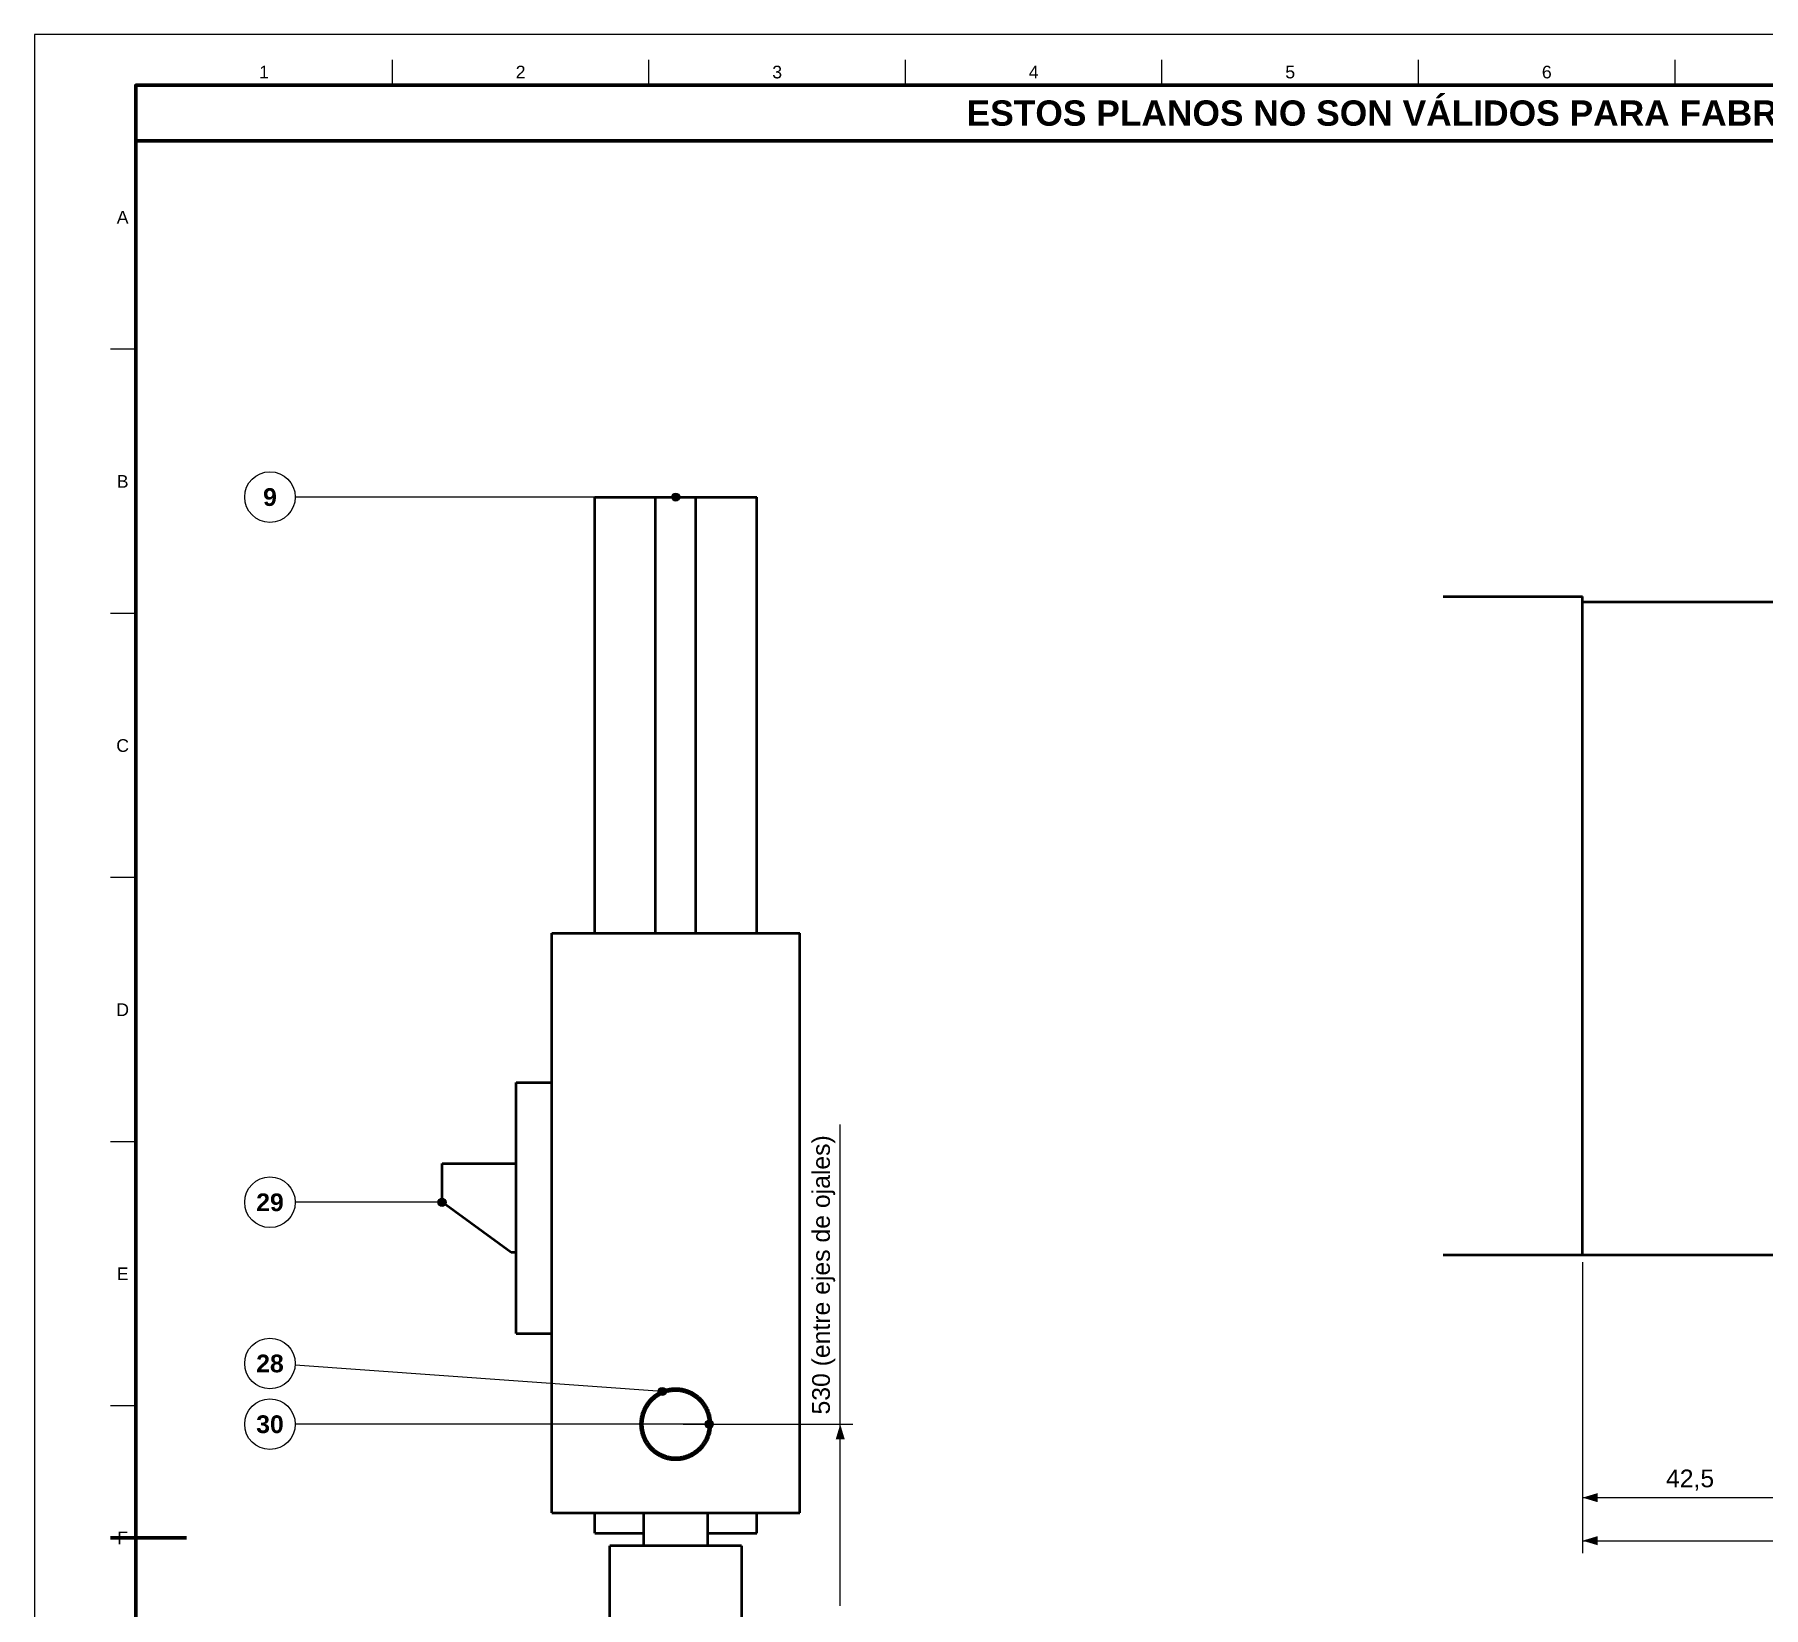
# Model space of a CAD drawing. Header units: millimetres. Extents: x 0 to 841, y 0 to 594.
# Drawn here: x 0 to 341.6, y 283.3 to 594 of the extents above; entities that cross this region are included whole.
import ezdxf
from ezdxf.enums import TextEntityAlignment as Align

# ---------------------------------------------------------------- set-up
doc = ezdxf.new("R2010")
doc.units = ezdxf.units.MM
for name, color, linetype, lineweight in [('ACH', 7, 'CONTINUOUS', 13), ('COTA', 7, 'CONTINUOUS', 25), ('FINA', 7, 'CONTINUOUS', 25), ('MARCO', 7, 'CONTINUOUS', 70), ('TXT', 7, 'CONTINUOUS', 25), ('VIS', 7, 'CONTINUOUS', 50)]:
    doc.layers.add(name, color=color, linetype=linetype, lineweight=lineweight)
doc.styles.add('STD', font='LiberationSans-Regular.ttf')
doc.styles.add('STDB', font='LiberationSans-Bold.ttf')

msp = doc.modelspace()

# ---------------------------------------------------------------- hatches: boundary and pattern name
at = {"layer": 'ACH'}
h = msp.add_hatch(color=7, dxfattribs=at)
h.dxf.hatch_style = 1
h.paths.add_polyline_path([(127.48, 502.63), (127.24, 503.19), (126.68, 503.43), (126.11, 503.19), (125.88, 502.63), (126.11, 502.06), (126.68, 501.83), (127.24, 502.06)])
h = msp.add_hatch(color=7, dxfattribs=at)
h.dxf.hatch_style = 1
h.paths.add_polyline_path([(81.31, 363.31), (81.07, 363.87), (80.51, 364.11), (79.94, 363.87), (79.71, 363.31), (79.94, 362.74), (80.51, 362.51), (81.07, 362.74)])
h = msp.add_hatch(color=7, dxfattribs=at)
h.dxf.hatch_style = 1
h.paths.add_polyline_path([(124.8, 325.94), (124.56, 326.51), (124, 326.74), (123.43, 326.51), (123.2, 325.94), (123.43, 325.38), (124, 325.14), (124.56, 325.38)])
h = msp.add_hatch(color=7, dxfattribs=at)
h.dxf.hatch_style = 1
h.paths.add_polyline_path([(134.08, 319.47), (133.84, 320.04), (133.28, 320.27), (132.71, 320.04), (132.48, 319.47), (132.71, 318.91), (133.28, 318.67), (133.84, 318.91)])

# ---------------------------------------------------------------- linework, layer by layer
at = {"layer": 'COTA'}
for p, q in [((126.68, 502.63), (51.51, 502.63)), ((159.18, 319.47), (159.18, 378.68)), ((80.51, 363.31), (51.51, 363.31)), ((305.84, 351.46), (305.84, 302.46)), ((305.84, 351.46), (305.84, 293.96)), ((124, 325.94), (51.5, 331.12)), ((133.28, 319.47), (51.51, 319.47)), ((128.18, 319.47), (161.68, 319.47)), ((159.18, 283.57), (159.18, 319.47)), ((305.84, 304.96), (348.34, 304.96)), ((305.84, 296.46), (550.84, 296.46))]:
    msp.add_line(p, q, dxfattribs=at)
for centre in [(126.68, 502.63), (80.51, 363.31), (124, 325.94), (133.28, 319.47)]:
    msp.add_circle(centre, 0.8, dxfattribs=at)
for points in [[(159.18, 319.47), (158.28, 316.47), (160.08, 316.47)], [(305.84, 304.96), (308.84, 304.06), (308.84, 305.86)], [(305.84, 296.46), (308.84, 295.56), (308.84, 297.36)]]:
    msp.add_solid(points, dxfattribs=at)
at = {"layer": 'FINA'}
for p, q in [((70.69, 584), (70.69, 589)), ((121.38, 584), (121.38, 589)), ((172.06, 584), (172.06, 589)), ((222.75, 584), (222.75, 589)), ((273.44, 584), (273.44, 589)), ((324.12, 584), (324.12, 589)), ((20, 531.82), (15, 531.82)), ((20, 479.64), (15, 479.64)), ((20, 427.45), (15, 427.45)), ((20, 375.27), (15, 375.27)), ((20, 323.09), (15, 323.09))]:
    msp.add_line(p, q, dxfattribs=at)
msp.add_lwpolyline([(0, 0), (841, 0), (841, 594), (0, 594)], close=True, dxfattribs=at)
for centre in [(46.51, 502.63), (46.51, 363.31), (46.51, 331.47), (46.51, 319.47)]:
    msp.add_circle(centre, 5, dxfattribs=at)
at = {"layer": 'MARCO'}
msp.add_line((15, 297), (30, 297), dxfattribs=at)
for points in [[(20, 10), (831, 10), (831, 584), (20, 584)], [(20, 573), (831, 573), (831, 584), (20, 584)]]:
    msp.add_lwpolyline(points, close=True, dxfattribs=at)
at = {"layer": 'VIS'}
for points in [[(110.68, 416.47), (110.68, 502.63)], [(110.68, 502.63), (122.68, 502.63)], [(122.68, 416.47), (122.68, 502.63)], [(122.68, 502.63), (130.68, 502.63)], [(130.68, 502.63), (142.68, 502.63)], [(130.68, 416.47), (130.68, 502.63)], [(142.68, 416.47), (142.68, 502.63)], [(278.34, 482.96), (305.84, 482.96)], [(305.84, 481.96), (305.84, 482.96)], [(305.84, 352.96), (305.84, 481.96)], [(305.84, 481.96), (416.98, 481.96)], [(102.18, 416.47), (151.18, 416.47)], [(102.18, 386.97), (102.18, 416.47)], [(151.18, 301.97), (151.18, 416.47)], [(95.18, 386.97), (102.18, 386.97)], [(95.18, 337.37), (95.18, 386.97)], [(102.18, 337.37), (102.18, 386.97)], [(80.51, 370.97), (95.18, 370.97)], [(80.51, 363.31), (80.51, 370.97)], [(94.18, 353.37), (80.51, 363.31)], [(95.18, 353.37), (94.18, 353.37)], [(278.34, 352.96), (305.84, 352.96)], [(305.84, 352.96), (348.34, 352.96)], [(95.18, 337.37), (102.18, 337.37)], [(102.18, 301.97), (102.18, 337.37)], [(133.68, 319.47), (133.68, 319.59), (133.67, 319.71), (133.67, 319.83), (133.66, 319.95), (133.65, 320.07), (133.64, 320.19), (133.63, 320.31), (133.61, 320.43), (133.59, 320.55), (133.57, 320.67), (133.55, 320.79), (133.53, 320.91), (133.5, 321.02), (133.48, 321.14), (133.45, 321.26), (133.41, 321.37), (133.38, 321.49), (133.35, 321.6), (133.31, 321.72), (133.27, 321.83), (133.23, 321.94), (133.18, 322.06), (133.14, 322.17), (133.09, 322.28), (133.04, 322.39), (132.99, 322.5), (132.94, 322.6), (132.88, 322.71), (132.83, 322.82), (132.77, 322.92), (132.71, 323.03), (132.65, 323.13), (132.58, 323.23), (132.52, 323.33), (132.45, 323.43), (132.38, 323.53), (132.31, 323.63), (132.24, 323.72), (132.17, 323.82), (132.09, 323.91), (132.01, 324), (131.94, 324.1), (131.86, 324.19), (131.77, 324.27), (131.69, 324.36), (131.61, 324.45), (131.52, 324.53), (131.43, 324.61), (131.34, 324.69), (131.25, 324.77), (131.16, 324.85), (131.07, 324.93), (130.97, 325), (130.88, 325.07), (130.78, 325.14), (130.68, 325.21), (130.59, 325.28), (130.48, 325.35), (130.38, 325.41), (130.28, 325.48), (130.18, 325.54), (130.07, 325.6), (129.97, 325.65), (129.86, 325.71), (129.75, 325.76), (129.64, 325.81), (129.54, 325.86), (129.43, 325.91), (129.31, 325.96), (129.2, 326), (129.09, 326.05), (128.98, 326.09), (128.86, 326.12), (128.75, 326.16), (128.63, 326.2), (128.52, 326.23), (128.4, 326.26), (128.29, 326.29), (128.17, 326.31), (128.05, 326.34), (127.93, 326.36), (127.81, 326.38), (127.7, 326.4), (127.58, 326.42), (127.46, 326.43), (127.34, 326.44), (127.22, 326.45), (127.1, 326.46), (126.98, 326.47), (126.86, 326.47), (126.74, 326.47), (126.62, 326.47), (126.5, 326.47), (126.38, 326.47), (126.26, 326.46), (126.14, 326.45), (126.02, 326.44), (125.9, 326.43), (125.78, 326.42), (125.66, 326.4), (125.54, 326.38), (125.42, 326.36), (125.3, 326.34), (125.19, 326.31), (125.07, 326.29), (124.95, 326.26), (124.84, 326.23), (124.72, 326.2), (124.61, 326.16), (124.49, 326.12), (124.38, 326.09), (124.26, 326.05), (124.15, 326), (124.04, 325.96), (123.93, 325.91), (123.82, 325.86), (123.71, 325.81), (123.6, 325.76), (123.49, 325.71), (123.39, 325.65), (123.28, 325.6), (123.18, 325.54), (123.07, 325.48), (122.97, 325.41), (122.87, 325.35), (122.77, 325.28), (122.67, 325.21), (122.57, 325.14), (122.48, 325.07), (122.38, 325), (122.29, 324.93), (122.19, 324.85), (122.1, 324.77), (122.01, 324.69), (121.92, 324.61), (121.83, 324.53), (121.75, 324.45), (121.66, 324.36), (121.58, 324.27), (121.5, 324.19), (121.42, 324.1), (121.34, 324), (121.26, 323.91), (121.19, 323.82), (121.11, 323.72), (121.04, 323.63), (120.97, 323.53), (120.9, 323.43), (120.84, 323.33), (120.77, 323.23), (120.71, 323.13), (120.65, 323.03), (120.59, 322.92), (120.53, 322.82), (120.47, 322.71), (120.42, 322.6), (120.36, 322.5), (120.31, 322.39), (120.26, 322.28), (120.22, 322.17), (120.17, 322.06), (120.13, 321.94), (120.09, 321.83), (120.05, 321.72), (120.01, 321.6), (119.97, 321.49), (119.94, 321.37), (119.91, 321.26), (119.88, 321.14), (119.85, 321.02), (119.83, 320.91), (119.8, 320.79), (119.78, 320.67), (119.76, 320.55), (119.74, 320.43), (119.73, 320.31), (119.71, 320.19), (119.7, 320.07), (119.69, 319.95), (119.69, 319.83), (119.68, 319.71), (119.68, 319.59), (119.68, 319.47), (119.68, 319.35), (119.68, 319.23), (119.69, 319.11), (119.69, 318.99), (119.7, 318.87), (119.71, 318.75), (119.73, 318.64), (119.74, 318.52), (119.76, 318.4), (119.78, 318.28), (119.8, 318.16), (119.83, 318.04), (119.85, 317.93), (119.88, 317.81), (119.91, 317.69), (119.94, 317.58), (119.97, 317.46), (120.01, 317.35), (120.05, 317.23), (120.09, 317.12), (120.13, 317.01), (120.17, 316.89), (120.22, 316.78), (120.26, 316.67), (120.31, 316.56), (120.36, 316.45), (120.42, 316.34), (120.47, 316.24), (120.53, 316.13), (120.59, 316.03), (120.65, 315.92), (120.71, 315.82), (120.77, 315.72), (120.84, 315.62), (120.9, 315.52), (120.97, 315.42), (121.04, 315.32), (121.11, 315.23), (121.19, 315.13), (121.26, 315.04), (121.34, 314.94), (121.42, 314.85), (121.5, 314.76), (121.58, 314.68), (121.66, 314.59), (121.75, 314.5), (121.83, 314.42), (121.92, 314.34), (122.01, 314.26), (122.1, 314.18), (122.19, 314.1), (122.29, 314.02), (122.38, 313.95), (122.48, 313.88), (122.57, 313.8), (122.67, 313.73), (122.77, 313.67), (122.87, 313.6), (122.97, 313.54), (123.07, 313.47), (123.18, 313.41), (123.28, 313.35), (123.39, 313.3), (123.49, 313.24), (123.6, 313.19), (123.71, 313.13), (123.82, 313.08), (123.93, 313.04), (124.04, 312.99), (124.15, 312.95), (124.26, 312.9), (124.38, 312.86), (124.49, 312.82), (124.61, 312.79), (124.72, 312.75), (124.84, 312.72), (124.95, 312.69), (125.07, 312.66), (125.19, 312.64), (125.3, 312.61), (125.42, 312.59), (125.54, 312.57), (125.66, 312.55), (125.78, 312.53), (125.9, 312.52), (126.02, 312.51), (126.14, 312.5), (126.26, 312.49), (126.38, 312.48), (126.5, 312.48), (126.62, 312.47), (126.74, 312.47), (126.86, 312.48), (126.98, 312.48), (127.1, 312.49), (127.22, 312.5), (127.34, 312.51), (127.46, 312.52), (127.58, 312.53), (127.7, 312.55), (127.81, 312.57), (127.93, 312.59), (128.05, 312.61), (128.17, 312.64), (128.29, 312.66), (128.4, 312.69), (128.52, 312.72), (128.63, 312.75), (128.75, 312.79), (128.86, 312.82), (128.98, 312.86), (129.09, 312.9), (129.2, 312.95), (129.31, 312.99), (129.43, 313.04), (129.54, 313.08), (129.64, 313.13), (129.75, 313.19), (129.86, 313.24), (129.97, 313.3), (130.07, 313.35), (130.18, 313.41), (130.28, 313.47), (130.38, 313.54), (130.48, 313.6), (130.59, 313.67), (130.68, 313.73), (130.78, 313.8), (130.88, 313.88), (130.97, 313.95), (131.07, 314.02), (131.16, 314.1), (131.25, 314.18), (131.34, 314.26), (131.43, 314.34), (131.52, 314.42), (131.61, 314.5), (131.69, 314.59), (131.77, 314.68), (131.86, 314.76), (131.94, 314.85), (132.01, 314.94), (132.09, 315.04), (132.17, 315.13), (132.24, 315.23), (132.31, 315.32), (132.38, 315.42), (132.45, 315.52), (132.52, 315.62), (132.58, 315.72), (132.65, 315.82), (132.71, 315.92), (132.77, 316.03), (132.83, 316.13), (132.88, 316.24), (132.94, 316.34), (132.99, 316.45), (133.04, 316.56), (133.09, 316.67), (133.14, 316.78), (133.18, 316.89), (133.23, 317.01), (133.27, 317.12), (133.31, 317.23), (133.35, 317.35), (133.38, 317.46), (133.41, 317.58), (133.45, 317.69), (133.48, 317.81), (133.5, 317.93), (133.53, 318.04), (133.55, 318.16), (133.57, 318.28), (133.59, 318.4), (133.61, 318.52), (133.63, 318.64), (133.64, 318.75), (133.65, 318.87), (133.66, 318.99), (133.67, 319.11), (133.67, 319.23), (133.68, 319.35), (133.68, 319.47)], [(133.28, 319.47), (133.28, 319.59), (133.27, 319.71), (133.27, 319.83), (133.26, 319.95), (133.25, 320.07), (133.24, 320.19), (133.22, 320.31), (133.21, 320.43), (133.19, 320.55), (133.17, 320.67), (133.15, 320.79), (133.12, 320.91), (133.09, 321.02), (133.06, 321.14), (133.03, 321.26), (133, 321.37), (132.96, 321.49), (132.93, 321.6), (132.89, 321.71), (132.84, 321.83), (132.8, 321.94), (132.75, 322.05), (132.71, 322.16), (132.66, 322.27), (132.6, 322.38), (132.55, 322.48), (132.5, 322.59), (132.44, 322.7), (132.38, 322.8), (132.32, 322.9), (132.25, 323.01), (132.19, 323.11), (132.12, 323.21), (132.05, 323.31), (131.98, 323.4), (131.91, 323.5), (131.83, 323.59), (131.76, 323.69), (131.68, 323.78), (131.6, 323.87), (131.52, 323.96), (131.44, 324.04), (131.35, 324.13), (131.27, 324.22), (131.18, 324.3), (131.09, 324.38), (131, 324.46), (130.91, 324.54), (130.82, 324.61), (130.72, 324.69), (130.63, 324.76), (130.53, 324.83), (130.43, 324.9), (130.33, 324.97), (130.23, 325.03), (130.13, 325.1), (130.03, 325.16), (129.93, 325.22), (129.82, 325.28), (129.71, 325.33), (129.61, 325.39), (129.5, 325.44), (129.39, 325.49), (129.28, 325.54), (129.17, 325.59), (129.06, 325.63), (128.94, 325.67), (128.83, 325.71), (128.72, 325.75), (128.6, 325.79), (128.49, 325.82), (128.37, 325.85), (128.25, 325.88), (128.14, 325.91), (128.02, 325.94), (127.9, 325.96), (127.78, 325.98), (127.67, 326), (127.55, 326.02), (127.43, 326.03), (127.31, 326.04), (127.19, 326.05), (127.07, 326.06), (126.95, 326.07), (126.83, 326.07), (126.71, 326.07), (126.59, 326.07), (126.47, 326.07), (126.35, 326.07), (126.23, 326.06), (126.11, 326.05), (125.99, 326.04), (125.87, 326.02), (125.75, 326.01), (125.63, 325.99), (125.51, 325.97), (125.39, 325.95), (125.28, 325.92), (125.16, 325.9), (125.04, 325.87), (124.93, 325.84), (124.81, 325.8), (124.7, 325.77), (124.58, 325.73), (124.47, 325.69), (124.35, 325.65), (124.24, 325.61), (124.13, 325.56), (124.02, 325.52), (123.91, 325.47), (123.8, 325.42), (123.69, 325.36), (123.59, 325.31), (123.48, 325.25), (123.38, 325.19), (123.27, 325.13), (123.17, 325.07), (123.07, 325), (122.97, 324.94), (122.87, 324.87), (122.77, 324.8), (122.68, 324.72), (122.58, 324.65), (122.49, 324.58), (122.4, 324.5), (122.31, 324.42), (122.22, 324.34), (122.13, 324.26), (122.04, 324.17), (121.96, 324.09), (121.87, 324), (121.79, 323.91), (121.71, 323.82), (121.63, 323.73), (121.56, 323.64), (121.48, 323.55), (121.41, 323.45), (121.34, 323.35), (121.27, 323.26), (121.2, 323.16), (121.13, 323.06), (121.07, 322.96), (121.01, 322.85), (120.95, 322.75), (120.89, 322.64), (120.83, 322.54), (120.78, 322.43), (120.72, 322.32), (120.67, 322.21), (120.62, 322.1), (120.58, 321.99), (120.53, 321.88), (120.49, 321.77), (120.45, 321.66), (120.41, 321.54), (120.37, 321.43), (120.34, 321.31), (120.31, 321.2), (120.28, 321.08), (120.25, 320.96), (120.22, 320.85), (120.2, 320.73), (120.18, 320.61), (120.16, 320.49), (120.14, 320.37), (120.12, 320.25), (120.11, 320.13), (120.1, 320.01), (120.09, 319.9), (120.08, 319.78), (120.08, 319.65), (120.08, 319.53), (120.08, 319.41), (120.08, 319.29), (120.08, 319.17), (120.09, 319.05), (120.1, 318.93), (120.11, 318.81), (120.12, 318.7), (120.14, 318.58), (120.16, 318.46), (120.18, 318.34), (120.2, 318.22), (120.22, 318.1), (120.25, 317.99), (120.28, 317.87), (120.31, 317.75), (120.34, 317.64), (120.37, 317.52), (120.41, 317.41), (120.45, 317.29), (120.49, 317.18), (120.53, 317.07), (120.58, 316.96), (120.62, 316.85), (120.67, 316.74), (120.72, 316.63), (120.78, 316.52), (120.83, 316.41), (120.89, 316.31), (120.95, 316.2), (121.01, 316.1), (121.07, 315.99), (121.13, 315.89), (121.2, 315.79), (121.27, 315.69), (121.34, 315.6), (121.41, 315.5), (121.48, 315.4), (121.56, 315.31), (121.63, 315.22), (121.71, 315.13), (121.79, 315.04), (121.87, 314.95), (121.96, 314.86), (122.04, 314.78), (122.13, 314.69), (122.22, 314.61), (122.31, 314.53), (122.4, 314.45), (122.49, 314.37), (122.58, 314.3), (122.68, 314.22), (122.77, 314.15), (122.87, 314.08), (122.97, 314.01), (123.07, 313.95), (123.17, 313.88), (123.27, 313.82), (123.38, 313.76), (123.48, 313.7), (123.59, 313.64), (123.69, 313.59), (123.8, 313.53), (123.91, 313.48), (124.02, 313.43), (124.13, 313.39), (124.24, 313.34), (124.35, 313.3), (124.47, 313.26), (124.58, 313.22), (124.7, 313.18), (124.81, 313.14), (124.93, 313.11), (125.04, 313.08), (125.16, 313.05), (125.28, 313.03), (125.39, 313), (125.51, 312.98), (125.63, 312.96), (125.75, 312.94), (125.87, 312.92), (125.99, 312.91), (126.11, 312.9), (126.23, 312.89), (126.35, 312.88), (126.47, 312.88), (126.59, 312.88), (126.71, 312.87), (126.83, 312.88), (126.95, 312.88), (127.07, 312.89), (127.19, 312.89), (127.31, 312.9), (127.43, 312.92), (127.55, 312.93), (127.67, 312.95), (127.78, 312.97), (127.9, 312.99), (128.02, 313.01), (128.14, 313.04), (128.25, 313.07), (128.37, 313.1), (128.49, 313.13), (128.6, 313.16), (128.72, 313.2), (128.83, 313.24), (128.94, 313.28), (129.06, 313.32), (129.17, 313.36), (129.28, 313.41), (129.39, 313.46), (129.5, 313.51), (129.61, 313.56), (129.71, 313.61), (129.82, 313.67), (129.93, 313.73), (130.03, 313.79), (130.13, 313.85), (130.23, 313.91), (130.33, 313.98), (130.43, 314.05), (130.53, 314.12), (130.63, 314.19), (130.72, 314.26), (130.82, 314.34), (130.91, 314.41), (131, 314.49), (131.09, 314.57), (131.18, 314.65), (131.27, 314.73), (131.35, 314.82), (131.44, 314.9), (131.52, 314.99), (131.6, 315.08), (131.68, 315.17), (131.76, 315.26), (131.83, 315.36), (131.91, 315.45), (131.98, 315.55), (132.05, 315.64), (132.12, 315.74), (132.19, 315.84), (132.25, 315.94), (132.32, 316.05), (132.38, 316.15), (132.44, 316.25), (132.5, 316.36), (132.55, 316.46), (132.6, 316.57), (132.66, 316.68), (132.71, 316.79), (132.75, 316.9), (132.8, 317.01), (132.84, 317.12), (132.89, 317.24), (132.93, 317.35), (132.96, 317.46), (133, 317.58), (133.03, 317.69), (133.06, 317.81), (133.09, 317.93), (133.12, 318.04), (133.15, 318.16), (133.17, 318.28), (133.19, 318.4), (133.21, 318.52), (133.22, 318.64), (133.24, 318.75), (133.25, 318.87), (133.26, 318.99), (133.27, 319.11), (133.27, 319.23), (133.28, 319.35), (133.28, 319.47)], [(102.18, 301.97), (151.18, 301.97)], [(110.68, 297.97), (110.68, 301.97)], [(120.38, 295.47), (120.38, 301.97)], [(132.98, 301.97), (132.98, 295.47)], [(142.68, 297.97), (142.68, 301.97)], [(110.68, 297.97), (120.38, 297.97)], [(132.98, 297.97), (142.68, 297.97)], [(139.68, 295.47), (139.56, 295.47), (139.44, 295.47), (139.32, 295.47), (139.2, 295.47), (139.08, 295.47), (138.96, 295.47), (138.83, 295.47), (138.71, 295.47), (138.59, 295.47), (138.47, 295.47), (138.35, 295.47), (138.23, 295.47), (138.11, 295.47), (137.99, 295.47), (137.87, 295.47), (137.75, 295.47), (137.63, 295.47), (137.51, 295.47), (137.39, 295.47), (137.27, 295.47), (137.15, 295.47), (137.03, 295.47), (136.91, 295.47), (136.79, 295.47), (136.67, 295.47), (136.55, 295.47), (136.43, 295.47), (136.31, 295.47), (136.19, 295.47), (136.07, 295.47), (135.95, 295.47), (135.83, 295.47), (135.71, 295.47), (135.58, 295.47), (135.46, 295.47), (135.34, 295.47), (135.22, 295.47), (135.1, 295.47), (134.98, 295.47), (134.86, 295.47), (134.74, 295.47), (134.62, 295.47), (134.5, 295.47), (134.38, 295.47), (134.26, 295.47), (134.14, 295.47), (134.02, 295.47), (133.9, 295.47), (133.78, 295.47), (133.66, 295.47), (133.54, 295.47), (133.42, 295.47), (133.3, 295.47), (133.18, 295.47), (133.06, 295.47), (132.94, 295.47), (132.82, 295.47), (132.7, 295.47), (132.58, 295.47), (132.46, 295.47), (132.33, 295.47), (132.21, 295.47), (132.09, 295.47), (131.97, 295.47), (131.85, 295.47), (131.73, 295.47), (131.61, 295.47), (131.49, 295.47), (131.37, 295.47), (131.25, 295.47), (131.13, 295.47), (131.01, 295.47), (130.89, 295.47), (130.77, 295.47), (130.65, 295.47), (130.53, 295.47), (130.41, 295.47), (130.29, 295.47), (130.17, 295.47), (130.05, 295.47), (129.93, 295.47), (129.81, 295.47), (129.69, 295.47), (129.57, 295.47), (129.45, 295.47), (129.33, 295.47), (129.21, 295.47), (129.08, 295.47), (128.96, 295.47), (128.84, 295.47), (128.72, 295.47), (128.6, 295.47), (128.48, 295.47), (128.36, 295.47), (128.24, 295.47), (128.12, 295.47), (128, 295.47), (127.88, 295.47), (127.76, 295.47), (127.64, 295.47), (127.52, 295.47), (127.4, 295.47), (127.28, 295.47), (127.16, 295.47), (127.04, 295.47), (126.92, 295.47), (126.8, 295.47), (126.68, 295.47), (126.56, 295.47), (126.44, 295.47), (126.32, 295.47), (126.2, 295.47), (126.08, 295.47), (125.96, 295.47), (125.83, 295.47), (125.71, 295.47), (125.59, 295.47), (125.47, 295.47), (125.35, 295.47), (125.23, 295.47), (125.11, 295.47), (124.99, 295.47), (124.87, 295.47), (124.75, 295.47), (124.63, 295.47), (124.51, 295.47), (124.39, 295.47), (124.27, 295.47), (124.15, 295.47), (124.03, 295.47), (123.91, 295.47), (123.79, 295.47), (123.67, 295.47), (123.55, 295.47), (123.43, 295.47), (123.31, 295.47), (123.19, 295.47), (123.07, 295.47), (122.95, 295.47), (122.83, 295.47), (122.71, 295.47), (122.58, 295.47), (122.46, 295.47), (122.34, 295.47), (122.22, 295.47), (122.1, 295.47), (121.98, 295.47), (121.86, 295.47), (121.74, 295.47), (121.62, 295.47), (121.5, 295.47), (121.38, 295.47), (121.26, 295.47), (121.14, 295.47), (121.02, 295.47), (120.9, 295.47), (120.78, 295.47), (120.66, 295.47), (120.54, 295.47), (120.42, 295.47), (120.3, 295.47), (120.18, 295.47), (120.06, 295.47), (119.94, 295.47), (119.82, 295.47), (119.7, 295.47), (119.58, 295.47), (119.46, 295.47), (119.33, 295.47), (119.21, 295.47), (119.09, 295.47), (118.97, 295.47), (118.85, 295.47), (118.73, 295.47), (118.61, 295.47), (118.49, 295.47), (118.37, 295.47), (118.25, 295.47), (118.13, 295.47), (118.01, 295.47), (117.89, 295.47), (117.77, 295.47), (117.65, 295.47), (117.53, 295.47), (117.41, 295.47), (117.29, 295.47), (117.17, 295.47), (117.05, 295.47), (116.93, 295.47), (116.81, 295.47), (116.69, 295.47), (116.57, 295.47), (116.45, 295.47), (116.33, 295.47), (116.21, 295.47), (116.08, 295.47), (115.96, 295.47), (115.84, 295.47), (115.72, 295.47), (115.6, 295.47), (115.48, 295.47), (115.36, 295.47), (115.24, 295.47), (115.12, 295.47), (115, 295.47), (114.88, 295.47), (114.76, 295.47), (114.64, 295.47), (114.52, 295.47), (114.4, 295.47), (114.28, 295.47), (114.16, 295.47), (114.04, 295.47), (113.92, 295.47), (113.8, 295.47), (113.68, 295.47)], [(113.68, 228.47), (113.68, 295.47)], [(139.68, 295.47), (139.68, 228.47)]]:
    msp.add_lwpolyline(points, dxfattribs=at)

# ---------------------------------------------------------------- texts
at = {"layer": 'TXT'}
for s, height, style, p in [('1', 2.5, 'STD', (45.34, 586.6)), ('2', 2.5, 'STD', (96.03, 586.6)), ('3', 2.5, 'STD', (146.72, 586.6)), ('4', 2.5, 'STD', (197.41, 586.6)), ('5', 2.5, 'STD', (248.09, 586.6)), ('6', 2.5, 'STD', (298.78, 586.6)), ('ESTOS PLANOS NO SON VÁLIDOS PARA FABRICACIÓN HASTA SU REVISIÓN Y APROBACIÓN POR UN INGENIERO CALCULISTA HABILITADO.', 5, 'STDB', (425.5, 578.5)), ('A', 2.5, 'STD', (17.4, 557.91)), ('B', 2.5, 'STD', (17.4, 505.73)), ('9', 3.5, 'STDB', (46.51, 502.63)), ('C', 2.5, 'STD', (17.4, 453.55)), ('D', 2.5, 'STD', (17.4, 401.36)), ('29', 3.5, 'STDB', (46.51, 363.31)), ('E', 2.5, 'STD', (17.4, 349.18)), ('28', 3.5, 'STDB', (46.51, 331.47)), ('30', 3.5, 'STDB', (46.51, 319.47)), ('F', 2.5, 'STD', (17.4, 297))]:
    msp.add_text(s, height=height, dxfattribs=dict(at, style=style)).set_placement(p, align=Align.MIDDLE_CENTER)
at = {"layer": 'TXT', "style": 'STD'}
msp.add_text('530 (entre ejes de ojales)', height=3.5, rotation=90, dxfattribs=at).set_placement((158.18, 348.97), align=Align.BOTTOM_CENTER)
msp.add_text('42,5', height=3.5, dxfattribs=at).set_placement((327.09, 305.96), align=Align.BOTTOM_CENTER)

doc.saveas('drawing.dxf')
